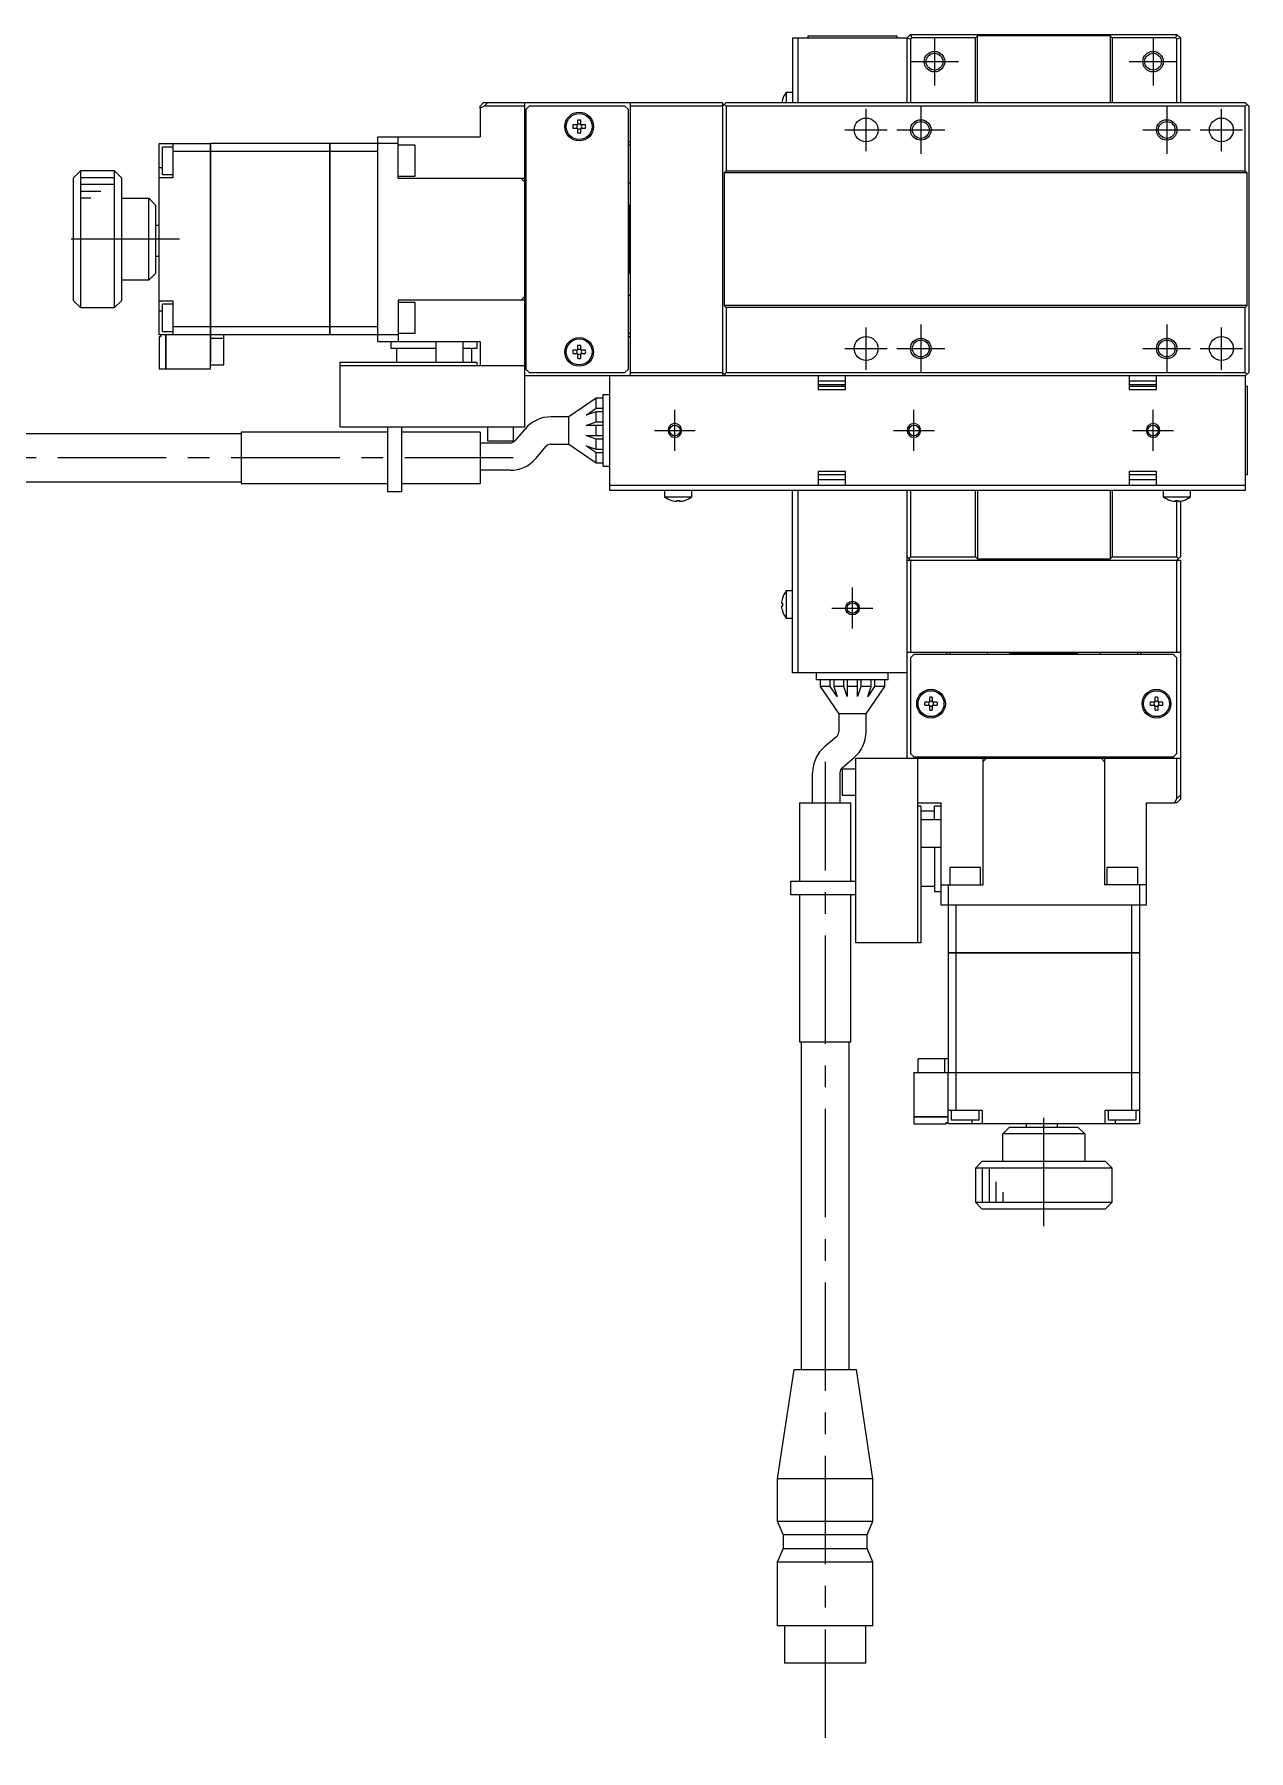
# Model space of a CAD drawing. Extents: x -2 to 689, y -8 to 413.
# Drawn here: x 511.5 to 689.3, y 80.9 to 332.2 of the extents above; entities that cross this region are included whole.
import ezdxf

# ---------------------------------------------------------------- set-up
doc = ezdxf.new("R2010")
doc.units = 0
doc.header["$LTSCALE"] = 0.5
doc.linetypes.add('CENTER', pattern=[50.8, 31.75, -6.35, 6.35, -6.35])
for name, color, linetype in [('MSM_CENTER', 1, 'CENTER'), ('MSM_CONTINUOUS', 7, 'CONTINUOUS'), ('MSM_NARROW', 5, 'CONTINUOUS')]:
    doc.layers.add(name, color=color, linetype=linetype)

msp = doc.modelspace()

# ---------------------------------------------------------------- linework, layer by layer
at = {"layer": 'MSM_CENTER'}
for p, q in [((643.28, 331.67), (643.28, 324.67)), ((675.28, 331.67), (675.28, 324.67)), ((639.78, 328.17), (646.78, 328.17)), ((671.78, 328.17), (678.78, 328.17)), ((641.28, 321.67), (641.28, 314.67)), ((677.28, 321.67), (677.28, 314.67)), ((633.28, 315.07), (633.28, 321.27)), ((685.28, 315.07), (685.28, 321.27)), ((630.18, 318.17), (636.38, 318.17)), ((637.78, 318.17), (644.78, 318.17)), ((673.78, 318.17), (680.78, 318.17)), ((682.18, 318.17), (688.38, 318.17)), ((532.78, 302.17), (514.78, 302.17)), ((633.28, 283.07), (633.28, 289.27)), ((641.28, 289.67), (641.28, 282.67)), ((677.28, 289.67), (677.28, 282.67)), ((685.28, 283.07), (685.28, 289.27)), ((630.18, 286.17), (636.38, 286.17)), ((637.78, 286.17), (644.78, 286.17)), ((673.78, 286.17), (680.78, 286.17)), ((682.18, 286.17), (688.38, 286.17)), ((605.28, 271.17), (605.28, 277.17)), ((640.28, 271.17), (640.28, 277.17)), ((675.28, 271.17), (675.28, 277.17)), ((602.28, 274.17), (608.28, 274.17)), ((637.28, 274.17), (643.28, 274.17)), ((672.28, 274.17), (678.28, 274.17)), ((581.63, 270.17), (441.96, 270.17)), ((631.28, 245.17), (631.28, 251.17)), ((628.28, 248.17), (634.28, 248.17)), ((627.28, 225.64), (627.28, 80.88)), ((659.28, 157.67), (659.28, 175.67))]:
    msp.add_line(p, q, dxfattribs=at)
at = {"layer": 'MSM_CONTINUOUS'}
for p, q in [((624.78, 331.67), (624.78, 331.97)), ((624.78, 331.97), (637.78, 331.97)), ((637.78, 331.97), (637.78, 331.67)), ((639.28, 331.67), (639.78, 332.17)), ((639.98, 331.67), (639.78, 332.17)), ((639.78, 332.17), (678.78, 332.17)), ((649.28, 331.67), (649.58, 331.97)), ((649.58, 322.17), (649.58, 331.97)), ((668.98, 331.97), (649.58, 331.97)), ((668.98, 331.97), (668.98, 322.17)), ((668.98, 331.97), (669.28, 331.67)), ((678.78, 332.17), (678.57, 331.67)), ((678.78, 332.17), (679.28, 331.67)), ((622.48, 331.67), (622.48, 322.17)), ((622.48, 331.67), (639.28, 331.67)), ((623.28, 331.67), (623.28, 322.17)), ((639.28, 322.17), (639.28, 331.67)), ((639.28, 331.67), (639.78, 331.46)), ((639.98, 331.67), (639.78, 331.46)), ((639.78, 331.46), (639.78, 322.17)), ((649.28, 331.67), (639.98, 331.67)), ((649.28, 322.17), (649.28, 331.67)), ((669.28, 331.67), (669.28, 322.17)), ((678.57, 331.67), (669.28, 331.67)), ((678.78, 331.46), (678.57, 331.67)), ((679.28, 331.67), (678.78, 331.46)), ((678.78, 322.17), (678.78, 331.46)), ((679.28, 331.67), (679.28, 322.17)), ((576.78, 321.67), (577.28, 322.17)), ((577.39, 321.67), (576.78, 321.36)), ((576.78, 321.36), (576.78, 321.67)), ((577.28, 322.17), (612.28, 322.17)), ((577.89, 322.17), (577.39, 321.67)), ((583.28, 321.67), (577.39, 321.67)), ((583.28, 322.17), (583.28, 274.67)), ((583.98, 321.67), (583.48, 321.17)), ((597.98, 321.67), (583.98, 321.67)), ((598.48, 321.17), (597.98, 321.67)), ((598.78, 282.17), (598.78, 322.17)), ((612.28, 321.67), (598.78, 321.67)), ((612.28, 322.17), (612.28, 282.17)), ((612.78, 322.17), (612.28, 321.67)), ((612.53, 321.92), (612.78, 321.67)), ((612.78, 322.17), (688.78, 322.17)), ((612.78, 321.67), (612.78, 312.17)), ((688.78, 321.67), (612.78, 321.67)), ((621.02, 322.62), (621.02, 322.6)), ((621.58, 323.67), (621.58, 322.17)), ((622.48, 323.67), (621.58, 323.67)), ((689.28, 321.67), (688.78, 322.17)), ((688.78, 321.67), (689.03, 321.92)), ((688.78, 312.17), (688.78, 321.67)), ((689.28, 321.67), (689.28, 282.67)), ((576.78, 321.36), (576.78, 317.17)), ((583.48, 321.17), (583.48, 283.17)), ((591.04, 319.59), (591.04, 318.91)), ((591.52, 318.91), (591.52, 319.59)), ((598.48, 283.17), (598.48, 321.17)), ((561.78, 317.17), (576.78, 317.17)), ((561.78, 287.17), (561.78, 317.17)), ((564.78, 311.07), (564.78, 317.17)), ((591.04, 318.91), (590.36, 318.91)), ((590.36, 318.43), (591.04, 318.43)), ((591.04, 318.43), (591.04, 317.75)), ((592.2, 318.91), (591.52, 318.91)), ((591.52, 317.75), (591.52, 318.43)), ((591.52, 318.43), (592.2, 318.43)), ((529.78, 288.17), (529.78, 316.17)), ((529.78, 316.17), (537.28, 316.17)), ((531.78, 315.67), (530.28, 315.67)), ((530.28, 311.67), (530.28, 315.67)), ((531.78, 316.17), (531.78, 311.17)), ((537.28, 315.02), (531.78, 315.02)), ((537.28, 316.17), (537.28, 283.17)), ((537.28, 316.16), (537.29, 316.16)), ((537.28, 315.01), (537.29, 315.01)), ((554.78, 316.17), (537.29, 316.17)), ((537.29, 316.17), (537.29, 284.17)), ((554.78, 315.02), (537.29, 315.02)), ((554.78, 288.17), (554.78, 316.17)), ((554.78, 316.16), (554.79, 316.16)), ((554.78, 315.01), (554.79, 315.01)), ((554.79, 316.17), (554.79, 288.17)), ((564.78, 316.17), (554.79, 316.17)), ((561.78, 315.02), (554.79, 315.02)), ((567.28, 315.92), (564.78, 315.92)), ((567.28, 311.42), (567.28, 315.92)), ((583.48, 316.42), (583.28, 316.42)), ((598.78, 316.42), (598.48, 316.42)), ((598.78, 315.92), (598.48, 315.92)), ((518.28, 312.17), (517.28, 311.17)), ((518.28, 312.17), (518.28, 292.17)), ((523.28, 312.17), (518.28, 312.17)), ((523.28, 292.17), (523.28, 312.17)), ((524.28, 311.17), (523.28, 312.17)), ((529.78, 312.67), (530.28, 312.67)), ((530.28, 311.67), (531.78, 311.67)), ((583.48, 312.17), (583.28, 312.17)), ((612.78, 312.17), (612.48, 311.87)), ((689.08, 311.87), (612.48, 311.87)), ((612.48, 311.87), (612.48, 292.47)), ((612.78, 312.17), (688.78, 312.17)), ((689.08, 311.87), (688.78, 312.17)), ((689.08, 292.47), (689.08, 311.87)), ((517.28, 293.17), (517.28, 311.17)), ((524.28, 311.17), (524.28, 293.17)), ((531.78, 311.17), (529.78, 311.17)), ((564.78, 311.42), (567.28, 311.42)), ((583.28, 311.07), (564.78, 311.07)), ((582.78, 311.07), (583.28, 310.57)), ((583.48, 311.17), (583.28, 311.17)), ((583.48, 309.67), (583.28, 309.67)), ((598.48, 310.42), (598.78, 310.42)), ((524.28, 308.17), (528.28, 308.17)), ((528.28, 296.17), (528.28, 308.17)), ((529.28, 307.17), (528.28, 308.17)), ((529.28, 307.17), (529.28, 297.17)), ((598.58, 307.17), (598.48, 307.17)), ((598.58, 297.17), (598.58, 307.17)), ((598.78, 306.97), (598.58, 307.17)), ((529.78, 304.17), (529.28, 304.17)), ((529.28, 299.67), (529.78, 299.67)), ((528.28, 296.17), (529.28, 297.17)), ((598.48, 297.17), (598.58, 297.17)), ((598.58, 297.17), (598.78, 297.37)), ((528.28, 296.17), (524.28, 296.17)), ((583.28, 294.67), (583.48, 294.67)), ((517.28, 293.17), (518.28, 292.17)), ((518.28, 292.17), (523.28, 292.17)), ((523.28, 292.17), (524.28, 293.17)), ((529.78, 293.17), (531.78, 293.17)), ((529.78, 291.67), (530.28, 291.67)), ((531.78, 292.67), (530.28, 292.67)), ((530.28, 288.67), (530.28, 292.67)), ((531.78, 293.17), (531.78, 288.17)), ((583.28, 293.27), (564.78, 293.27)), ((564.78, 293.27), (564.78, 287.17)), ((567.28, 292.92), (564.78, 292.92)), ((567.28, 288.42), (567.28, 292.92)), ((583.28, 293.77), (582.78, 293.27)), ((583.48, 293.17), (583.28, 293.17)), ((583.28, 292.17), (583.48, 292.17)), ((598.78, 293.92), (598.48, 293.92)), ((612.48, 292.47), (612.78, 292.17)), ((689.08, 292.47), (612.48, 292.47)), ((612.78, 292.17), (612.78, 282.67)), ((688.78, 292.17), (612.78, 292.17)), ((688.78, 292.17), (689.08, 292.47)), ((688.78, 282.67), (688.78, 292.17)), ((537.28, 289.33), (531.78, 289.33)), ((537.28, 289.33), (537.29, 289.33)), ((554.78, 289.33), (537.29, 289.33)), ((554.78, 289.33), (554.79, 289.33)), ((561.78, 289.33), (554.79, 289.33)), ((537.28, 288.17), (529.78, 288.17)), ((529.98, 287.87), (529.78, 287.87)), ((529.78, 287.87), (529.78, 283.17)), ((529.98, 288.17), (529.98, 287.87)), ((530.28, 288.67), (531.78, 288.67)), ((530.78, 283.17), (530.78, 288.17)), ((530.79, 288.17), (530.79, 283.17)), ((537.28, 288.18), (537.29, 288.18)), ((554.78, 288.17), (537.29, 288.17)), ((537.29, 287.67), (539.28, 287.67)), ((539.28, 283.77), (539.28, 288.17)), ((554.78, 288.18), (554.79, 288.18)), ((564.78, 288.17), (554.79, 288.17)), ((576.78, 287.17), (561.78, 287.17)), ((563.78, 286.17), (563.78, 287.17)), ((564.78, 288.42), (567.28, 288.42)), ((570.28, 287.17), (570.28, 284.17)), ((574.28, 284.17), (574.28, 287.17)), ((576.28, 287.17), (576.28, 286.17)), ((576.78, 287.17), (576.78, 283.67)), ((583.28, 287.92), (583.48, 287.92)), ((591.04, 286.59), (591.04, 285.91)), ((591.52, 285.91), (591.52, 286.59)), ((598.48, 288.42), (598.78, 288.42)), ((598.48, 287.92), (598.78, 287.92)), ((537.29, 284.17), (537.28, 284.17)), ((556.28, 284.17), (576.28, 284.17)), ((556.28, 274.67), (556.28, 284.17)), ((570.28, 286.17), (563.78, 286.17)), ((564.53, 286.17), (564.53, 284.17)), ((576.28, 286.17), (574.28, 286.17)), ((575.53, 286.17), (575.53, 284.17)), ((576.28, 284.17), (576.28, 283.67)), ((591.04, 285.91), (590.36, 285.91)), ((590.36, 285.43), (591.04, 285.43)), ((591.04, 285.43), (591.04, 284.75)), ((592.2, 285.91), (591.52, 285.91)), ((591.52, 284.75), (591.52, 285.43)), ((591.52, 285.43), (592.2, 285.43)), ((530.78, 283.17), (529.78, 283.17)), ((530.78, 283.18), (530.79, 283.18)), ((537.28, 283.17), (530.79, 283.17)), ((537.28, 283.77), (539.28, 283.77)), ((556.28, 283.67), (583.28, 283.67)), ((688.78, 282.17), (583.28, 282.17)), ((583.48, 283.17), (583.98, 282.67)), ((583.98, 282.67), (597.98, 282.67)), ((595.78, 265.37), (595.78, 282.17)), ((597.98, 282.67), (598.48, 283.17)), ((598.78, 282.67), (612.28, 282.67)), ((612.28, 282.67), (612.78, 282.17)), ((612.78, 282.67), (612.53, 282.42)), ((612.78, 282.67), (688.78, 282.67)), ((626.28, 282.17), (626.28, 280.17)), ((630.28, 280.17), (630.28, 282.17)), ((671.78, 282.17), (671.78, 280.17)), ((675.78, 280.17), (675.78, 282.17)), ((689.03, 282.42), (688.78, 282.67)), ((688.78, 282.17), (689.28, 282.67)), ((688.78, 282.17), (688.78, 265.37)), ((594.78, 268.92), (594.78, 279.42)), ((594.78, 279.42), (595.78, 279.42)), ((630.28, 281.37), (626.28, 281.37)), ((630.28, 280.87), (626.28, 280.87)), ((626.28, 280.67), (630.28, 280.67)), ((626.28, 280.17), (630.28, 280.17)), ((629.78, 280.67), (629.78, 280.87)), ((675.78, 281.37), (671.78, 281.37)), ((675.78, 280.87), (671.78, 280.87)), ((671.78, 280.67), (675.78, 280.67)), ((671.78, 280.17), (675.78, 280.17)), ((688.78, 280.67), (689.08, 280.67)), ((689.08, 280.67), (689.08, 267.67)), ((593.78, 278.92), (589.78, 276.17)), ((592.32, 276.42), (593.78, 277.42)), ((593.78, 276.92), (592.32, 276.42)), ((593.78, 277.42), (593.78, 278.92)), ((594.78, 278.92), (593.78, 278.92)), ((593.78, 277.42), (594.78, 277.42)), ((593.78, 275.42), (593.78, 276.92)), ((594.78, 276.92), (593.78, 276.92)), ((541.78, 273.92), (541.78, 266.42)), ((563.28, 273.92), (541.78, 273.92)), ((583.28, 274.67), (556.28, 274.67)), ((563.28, 265.17), (563.28, 274.67)), ((565.28, 274.67), (565.28, 265.17)), ((576.78, 273.92), (565.28, 273.92)), ((576.78, 273.92), (576.78, 266.42)), ((577.88, 274.67), (577.88, 272.67)), ((581.68, 272.67), (581.68, 274.67)), ((583.35, 274.39), (581.93, 272.7)), ((589.78, 276.17), (587.18, 276.17)), ((589.78, 272.17), (589.78, 276.17)), ((592.32, 274.92), (593.78, 275.42)), ((594.78, 274.92), (592.32, 274.92)), ((593.78, 275.42), (594.78, 275.42)), ((593.78, 273.42), (593.78, 274.92)), ((541.78, 273.67), (493.78, 273.67)), ((576.78, 272.34), (581.16, 272.34)), ((577.88, 272.67), (581.68, 272.67)), ((584.99, 270.13), (586.41, 271.81)), ((587.18, 272.17), (589.78, 272.17)), ((589.78, 272.17), (593.78, 269.42)), ((592.32, 273.42), (594.78, 273.42)), ((593.78, 272.92), (592.32, 273.42)), ((592.32, 271.92), (593.78, 271.42)), ((593.78, 270.92), (592.32, 271.92)), ((593.78, 271.42), (593.78, 272.92)), ((594.78, 272.92), (593.78, 272.92)), ((593.78, 271.42), (594.78, 271.42)), ((593.78, 269.42), (593.78, 270.92)), ((594.78, 270.92), (593.78, 270.92)), ((593.78, 269.42), (594.78, 269.42)), ((594.78, 268.92), (595.78, 268.92)), ((493.78, 266.67), (541.78, 266.67)), ((541.78, 266.42), (563.28, 266.42)), ((565.28, 266.42), (576.78, 266.42)), ((581.16, 268.34), (576.78, 268.34)), ((630.28, 268.17), (626.28, 268.17)), ((626.28, 268.17), (626.28, 266.17)), ((630.28, 267.67), (626.28, 267.67)), ((626.28, 266.97), (630.28, 266.97)), ((630.28, 266.17), (630.28, 268.17)), ((675.78, 268.17), (671.78, 268.17)), ((671.78, 268.17), (671.78, 266.17)), ((675.78, 267.67), (671.78, 267.67)), ((671.78, 266.97), (675.78, 266.97)), ((675.78, 266.17), (675.78, 268.17)), ((689.08, 267.67), (688.78, 267.67)), ((565.28, 265.17), (563.28, 265.17)), ((595.78, 266.17), (688.78, 266.17)), ((688.78, 265.37), (595.78, 265.37)), ((603.78, 265.37), (603.78, 264.47)), ((603.78, 264.47), (607.78, 264.47)), ((604.83, 263.92), (604.85, 263.92)), ((605.58, 263.92), (605.98, 263.92)), ((605.58, 263.78), (605.58, 263.92)), ((605.98, 263.92), (605.98, 263.78)), ((606.71, 263.92), (606.73, 263.92)), ((607.78, 264.47), (607.78, 265.37)), ((622.48, 238.67), (622.48, 265.37)), ((623.28, 265.37), (623.28, 238.67)), ((639.28, 226.17), (639.28, 265.37)), ((639.78, 265.37), (639.78, 255.67)), ((649.28, 255.67), (649.28, 265.37)), ((649.58, 265.37), (649.58, 255.37)), ((668.98, 265.37), (668.98, 255.37)), ((669.28, 265.37), (669.28, 255.67)), ((676.78, 265.37), (676.78, 264.47)), ((676.78, 264.47), (680.78, 264.47)), ((677.83, 263.92), (677.85, 263.92)), ((678.58, 263.92), (678.98, 263.92)), ((678.58, 263.78), (678.58, 263.92)), ((678.78, 255.67), (678.78, 263.92)), ((678.98, 263.92), (678.98, 263.78)), ((679.71, 263.92), (679.73, 263.92)), ((680.78, 264.47), (680.78, 265.37)), ((679.28, 263.82), (679.28, 255.67)), ((639.28, 255.67), (639.78, 255.17)), ((639.28, 255.17), (679.28, 255.17)), ((639.53, 255.42), (639.78, 255.67)), ((639.78, 255.67), (649.28, 255.67)), ((639.78, 255.17), (639.78, 241.67)), ((649.28, 255.67), (649.58, 255.37)), ((649.58, 255.37), (668.98, 255.37)), ((668.98, 255.37), (669.28, 255.67)), ((669.28, 255.67), (678.78, 255.67)), ((678.78, 255.67), (679.03, 255.42)), ((678.78, 255.17), (679.28, 255.67)), ((678.78, 241.67), (678.78, 255.17)), ((679.28, 255.17), (679.28, 220.17)), ((620.89, 248.87), (621.02, 248.87)), ((621.02, 249.62), (621.02, 249.6)), ((621.02, 248.87), (621.02, 248.47)), ((621.58, 250.67), (621.58, 246.67)), ((622.48, 250.67), (621.58, 250.67)), ((621.02, 248.47), (620.89, 248.47)), ((621.02, 247.74), (621.02, 247.72)), ((621.58, 246.67), (622.48, 246.67)), ((679.28, 241.67), (639.28, 241.67)), ((640.28, 241.37), (639.78, 240.87)), ((678.28, 241.37), (640.28, 241.37)), ((645.03, 241.67), (645.03, 241.37)), ((645.53, 241.67), (645.53, 241.37)), ((651.03, 241.37), (651.03, 241.67)), ((654.48, 241.67), (654.28, 241.47)), ((664.28, 241.47), (654.28, 241.47)), ((654.28, 241.47), (654.28, 241.37)), ((664.28, 241.47), (664.08, 241.67)), ((664.28, 241.37), (664.28, 241.47)), ((667.53, 241.67), (667.53, 241.37)), ((673.03, 241.37), (673.03, 241.67)), ((673.53, 241.37), (673.53, 241.67)), ((678.78, 240.87), (678.28, 241.37)), ((639.78, 240.87), (639.78, 226.87)), ((678.78, 226.87), (678.78, 240.87)), ((639.28, 238.67), (622.48, 238.67)), ((626.03, 237.67), (626.03, 238.67)), ((636.53, 237.67), (626.03, 237.67)), ((626.53, 237.67), (626.53, 236.67)), ((628.03, 236.67), (626.53, 236.67)), ((626.53, 236.67), (629.28, 232.67)), ((628.03, 236.67), (628.03, 237.67)), ((629.03, 235.22), (628.03, 236.67)), ((628.53, 237.67), (628.53, 236.67)), ((630.03, 236.67), (628.53, 236.67)), ((628.53, 236.67), (629.03, 235.22)), ((630.03, 236.67), (630.03, 237.67)), ((630.53, 235.22), (630.03, 236.67)), ((630.53, 237.67), (630.53, 235.22)), ((632.03, 236.67), (630.53, 236.67)), ((632.03, 235.22), (632.03, 237.67)), ((632.53, 236.67), (632.03, 235.22)), ((632.53, 237.67), (632.53, 236.67)), ((634.03, 236.67), (632.53, 236.67)), ((633.28, 232.67), (636.03, 236.67)), ((633.53, 235.22), (634.03, 236.67)), ((634.53, 236.67), (633.53, 235.22)), ((634.03, 236.67), (634.03, 237.67)), ((634.53, 237.67), (634.53, 236.67)), ((636.03, 236.67), (634.53, 236.67)), ((636.03, 236.67), (636.03, 237.67)), ((636.53, 237.67), (636.53, 238.67)), ((642.54, 234.41), (641.86, 234.41)), ((641.86, 233.93), (642.54, 233.93)), ((642.54, 235.09), (642.54, 234.41)), ((642.54, 233.93), (642.54, 233.25)), ((643.02, 234.41), (643.02, 235.09)), ((643.7, 234.41), (643.02, 234.41)), ((643.02, 233.25), (643.02, 233.93)), ((643.02, 233.93), (643.7, 233.93)), ((675.54, 234.41), (674.86, 234.41)), ((674.86, 233.93), (675.54, 233.93)), ((675.54, 235.09), (675.54, 234.41)), ((675.54, 233.93), (675.54, 233.25)), ((676.02, 234.41), (676.02, 235.09)), ((676.7, 234.41), (676.02, 234.41)), ((676.02, 233.25), (676.02, 233.93)), ((676.02, 233.93), (676.7, 233.93)), ((633.28, 232.67), (629.28, 232.67)), ((629.28, 232.67), (629.28, 230.07)), ((633.28, 230.07), (633.28, 232.67)), ((628.92, 229.3), (627.23, 227.89)), ((629.8, 224.82), (631.49, 226.24)), ((631.78, 199.17), (631.78, 226.17)), ((631.78, 226.17), (679.28, 226.17)), ((639.78, 226.87), (640.28, 226.37)), ((640.28, 226.37), (678.28, 226.37)), ((640.78, 226.17), (640.78, 199.17)), ((645.03, 226.37), (645.03, 226.17)), ((649.28, 226.37), (649.28, 226.17)), ((650.28, 226.37), (650.28, 226.17)), ((650.38, 226.17), (650.38, 207.67)), ((650.38, 225.67), (650.88, 226.17)), ((651.78, 226.37), (651.78, 226.17)), ((666.78, 226.17), (666.78, 226.37)), ((667.68, 226.17), (668.18, 225.67)), ((668.18, 226.17), (668.18, 207.67)), ((668.28, 226.37), (668.28, 226.17)), ((669.28, 226.17), (669.28, 226.37)), ((673.53, 226.17), (673.53, 226.37)), ((678.28, 226.37), (678.78, 226.87)), ((678.78, 220.28), (678.78, 226.17)), ((625.45, 219.67), (625.45, 224.06)), ((629.45, 224.06), (629.45, 219.67)), ((629.78, 224.57), (629.78, 220.77)), ((631.78, 224.57), (629.78, 224.57)), ((623.53, 219.67), (631.03, 219.67)), ((623.53, 219.67), (623.53, 208.17)), ((629.78, 220.77), (631.78, 220.77)), ((631.03, 208.17), (631.03, 219.67)), ((640.78, 219.67), (644.28, 219.67)), ((641.28, 219.17), (640.78, 219.17)), ((641.28, 219.17), (641.28, 199.17)), ((643.28, 217.17), (643.28, 219.17)), ((644.28, 219.17), (643.28, 219.17)), ((644.28, 204.67), (644.28, 219.67)), ((674.28, 219.67), (674.28, 204.67)), ((674.28, 219.67), (678.47, 219.67)), ((678.47, 219.67), (678.78, 220.28)), ((678.78, 219.67), (678.47, 219.67)), ((678.78, 220.28), (679.28, 220.78)), ((679.28, 220.17), (678.78, 219.67)), ((643.28, 218.42), (641.28, 218.42)), ((644.28, 217.17), (641.28, 217.17)), ((641.28, 213.17), (644.28, 213.17)), ((643.28, 213.17), (643.28, 206.67)), ((650.03, 210.17), (645.53, 210.17)), ((645.53, 210.17), (645.53, 207.67)), ((650.03, 207.67), (650.03, 210.17)), ((673.03, 210.17), (668.53, 210.17)), ((668.53, 210.17), (668.53, 207.67)), ((673.03, 207.67), (673.03, 210.17)), ((622.28, 206.17), (622.28, 208.17)), ((622.28, 208.17), (631.78, 208.17)), ((631.78, 206.17), (622.28, 206.17)), ((623.53, 206.17), (623.53, 184.67)), ((631.03, 184.67), (631.03, 206.17)), ((643.28, 207.42), (641.28, 207.42)), ((643.28, 206.67), (644.28, 206.67)), ((644.28, 207.67), (650.38, 207.67)), ((645.28, 207.67), (645.28, 197.68)), ((674.28, 207.67), (668.18, 207.67)), ((673.28, 207.67), (673.28, 197.68)), ((674.28, 204.67), (644.28, 204.67)), ((646.43, 204.67), (646.43, 197.68)), ((672.12, 204.67), (672.12, 197.68)), ((641.28, 199.17), (631.78, 199.17)), ((645.28, 197.68), (673.28, 197.68)), ((645.28, 197.67), (645.28, 180.18)), ((673.28, 197.67), (645.28, 197.67)), ((645.29, 197.67), (645.29, 197.68)), ((646.43, 197.67), (646.43, 180.18)), ((646.44, 197.67), (646.44, 197.68)), ((672.12, 197.67), (672.12, 197.68)), ((672.12, 197.67), (672.12, 180.18)), ((673.27, 197.67), (673.27, 197.68)), ((673.28, 197.67), (673.28, 180.18)), ((623.53, 184.67), (631.03, 184.67)), ((623.78, 184.67), (623.78, 136.67)), ((630.78, 136.67), (630.78, 184.67)), ((640.88, 180.17), (640.88, 182.17)), ((645.28, 182.17), (640.88, 182.17)), ((644.78, 180.18), (644.78, 182.17)), ((640.28, 180.17), (640.28, 173.68)), ((640.28, 180.17), (673.28, 180.17)), ((641.28, 180.17), (641.28, 180.18)), ((641.28, 180.18), (673.28, 180.18)), ((645.28, 172.67), (645.28, 180.17)), ((645.29, 180.17), (645.29, 180.18)), ((646.43, 180.17), (646.43, 174.67)), ((646.44, 180.17), (646.44, 180.18)), ((672.12, 180.17), (672.12, 180.18)), ((672.12, 180.17), (672.12, 174.67)), ((673.27, 180.17), (673.27, 180.18)), ((673.28, 180.17), (673.28, 172.67)), ((640.28, 173.68), (645.28, 173.68)), ((640.28, 173.67), (640.28, 172.67)), ((645.28, 173.67), (640.28, 173.67)), ((640.29, 173.67), (640.29, 173.68)), ((645.28, 174.67), (650.28, 174.67)), ((645.78, 173.17), (645.78, 174.67)), ((649.78, 174.67), (649.78, 173.17)), ((650.28, 174.67), (650.28, 172.67)), ((668.28, 172.67), (668.28, 174.67)), ((668.28, 174.67), (673.28, 174.67)), ((668.78, 173.17), (668.78, 174.67)), ((672.78, 174.67), (672.78, 173.17)), ((640.28, 172.67), (644.98, 172.67)), ((644.98, 172.67), (644.98, 172.87)), ((644.98, 172.87), (645.28, 172.87)), ((673.28, 172.67), (645.28, 172.67)), ((649.78, 173.17), (645.78, 173.17)), ((648.78, 172.67), (648.78, 173.17)), ((654.28, 172.17), (653.28, 171.17)), ((665.28, 171.17), (653.28, 171.17)), ((653.28, 167.17), (653.28, 171.17)), ((654.28, 172.17), (664.28, 172.17)), ((656.78, 172.17), (656.78, 172.67)), ((661.28, 172.17), (661.28, 172.67)), ((665.28, 171.17), (664.28, 172.17)), ((665.28, 171.17), (665.28, 167.17)), ((672.78, 173.17), (668.78, 173.17)), ((669.78, 172.67), (669.78, 173.17)), ((650.28, 167.17), (649.28, 166.17)), ((669.28, 166.17), (649.28, 166.17)), ((649.28, 166.17), (649.28, 161.17)), ((650.28, 167.17), (668.28, 167.17)), ((669.28, 166.17), (668.28, 167.17)), ((669.28, 161.17), (669.28, 166.17)), ((649.28, 161.17), (669.28, 161.17)), ((649.28, 161.17), (650.28, 160.17)), ((668.28, 160.17), (669.28, 161.17)), ((668.28, 160.17), (650.28, 160.17)), ((622.71, 136.67), (620.28, 120.67)), ((622.71, 136.67), (631.85, 136.67)), ((634.28, 120.67), (631.85, 136.67)), ((634.28, 120.67), (620.28, 120.67)), ((620.28, 120.67), (620.28, 114.47)), ((634.28, 114.47), (634.28, 120.67)), ((620.28, 114.47), (634.28, 114.47)), ((620.28, 114.47), (621.13, 112.47)), ((633.43, 112.47), (634.28, 114.47)), ((633.43, 112.47), (621.13, 112.47)), ((621.13, 112.47), (621.13, 110.47)), ((633.43, 110.47), (633.43, 112.47)), ((621.13, 110.47), (620.28, 108.47)), ((634.28, 108.47), (620.28, 108.47)), ((620.28, 108.47), (620.28, 99.17)), ((621.13, 110.47), (633.43, 110.47)), ((634.28, 108.47), (633.43, 110.47)), ((634.28, 99.17), (634.28, 108.47)), ((634.28, 99.17), (620.28, 99.17)), ((621.33, 99.17), (621.33, 93.67)), ((633.23, 93.67), (633.23, 99.17)), ((633.23, 93.67), (621.33, 93.67))]:
    msp.add_line(p, q, dxfattribs=at)
for centre, radius in [((643.28, 328.17), 1.23), ((675.28, 328.17), 1.23), ((591.28, 318.67), 2.1), ((591.28, 318.67), 1.9), ((633.28, 318.17), 1.75), ((641.28, 318.17), 1.23), ((677.28, 318.17), 1.23), ((685.28, 318.17), 1.75), ((591.28, 285.67), 2.1), ((591.28, 285.67), 1.9), ((633.28, 286.17), 1.75), ((641.28, 286.17), 1.23), ((677.28, 286.17), 1.23), ((685.28, 286.17), 1.75), ((605.28, 274.17), 0.783), ((640.28, 274.17), 0.783), ((675.28, 274.17), 0.783), ((631.28, 248.17), 0.783), ((642.78, 234.17), 2.1), ((675.78, 234.17), 2.1), ((642.78, 234.17), 1.9), ((675.78, 234.17), 1.9)]:
    msp.add_circle(centre, radius, dxfattribs=at)
for centre, radius, start, end in [((624.08, 321.67), 3.19, 163.0947, 170.9929), ((624.08, 321.67), 3.2, 141.3178, 162.73), ((591.28, 318.67), 0.95, 75.3667, 104.6333), ((591.28, 318.67), 0.95, 165.3667, 194.6333), ((591.28, 318.67), 0.365, 138.8496, 221.1504), ((591.28, 318.67), 0.365, 48.8496, 131.1504), ((591.28, 318.67), 0.365, 228.8496, 311.1504), ((591.28, 318.67), 0.95, 255.3667, 284.6333), ((591.28, 318.67), 0.365, 318.8496, 41.1504), ((591.28, 318.67), 0.95, 345.3667, 14.6333), ((591.28, 285.67), 0.95, 75.3667, 104.6333), ((591.28, 285.67), 0.95, 165.3667, 194.6333), ((591.28, 285.67), 0.365, 138.8496, 221.1504), ((591.28, 285.67), 0.365, 48.8496, 131.1504), ((591.28, 285.67), 0.365, 228.8496, 311.1504), ((591.28, 285.67), 0.95, 255.3667, 284.6333), ((591.28, 285.67), 0.365, 318.8496, 41.1504), ((591.28, 285.67), 0.95, 345.3667, 14.6333), ((587.18, 271.17), 5, 90, 140), ((581.16, 273.34), 1, 270, 320), ((587.18, 271.17), 1, 90, 140), ((581.16, 273.34), 5, 270, 320), ((605.78, 266.97), 3.2, 231.3178, 252.73), ((605.78, 266.97), 3.19, 253.0947, 266.4096), ((605.78, 266.97), 3.19, 273.5903, 286.9053), ((605.78, 266.97), 3.2, 287.27, 308.6822), ((678.78, 266.97), 3.2, 231.3178, 252.73), ((678.78, 266.97), 3.19, 253.0947, 266.4096), ((678.78, 266.97), 3.19, 273.5903, 286.9053), ((678.78, 266.97), 3.2, 287.27, 308.6822), ((624.08, 248.67), 3.19, 163.0947, 176.4096), ((624.08, 248.67), 3.2, 141.3178, 162.73), ((624.08, 248.67), 3.19, 183.5903, 196.9053), ((624.08, 248.67), 3.2, 197.27, 218.6822), ((642.78, 234.17), 0.95, 165.3667, 194.6333), ((642.78, 234.17), 0.365, 138.8496, 221.1504), ((642.78, 234.17), 0.95, 75.3667, 104.6333), ((642.78, 234.17), 0.365, 48.8496, 131.1504), ((642.78, 234.17), 0.365, 228.8496, 311.1504), ((642.78, 234.17), 0.365, 318.8496, 41.1504), ((642.78, 234.17), 0.95, 345.3667, 14.6333), ((675.78, 234.17), 0.95, 165.3667, 194.6333), ((675.78, 234.17), 0.365, 138.8496, 221.1504), ((675.78, 234.17), 0.95, 75.3667, 104.6333), ((675.78, 234.17), 0.365, 48.8496, 131.1504), ((675.78, 234.17), 0.365, 228.8496, 311.1504), ((675.78, 234.17), 0.365, 318.8496, 41.1504), ((675.78, 234.17), 0.95, 345.3667, 14.6333), ((642.78, 234.17), 0.95, 255.3667, 284.6333), ((675.78, 234.17), 0.95, 255.3667, 284.6333), ((628.28, 230.07), 1, 310, 0), ((628.28, 230.07), 5, 310, 0), ((630.45, 224.06), 5, 130, 180), ((630.45, 224.06), 1, 130, 180)]:
    msp.add_arc(centre, radius, start, end, dxfattribs=at)
at = {"layer": 'MSM_NARROW'}
for p, q in [((523.28, 311.17), (518.28, 311.17)), ((523.28, 310.17), (518.28, 310.17)), ((521.28, 309.17), (518.28, 309.17)), ((519.78, 308.17), (518.28, 308.17)), ((650.28, 166.17), (650.28, 161.17)), ((651.28, 166.17), (651.28, 161.17)), ((652.28, 164.17), (652.28, 161.17)), ((653.28, 162.67), (653.28, 161.17))]:
    msp.add_line(p, q, dxfattribs=at)
for centre, radius in [((643.28, 328.17), 1.5), ((675.28, 328.17), 1.5), ((641.28, 318.17), 1.5), ((677.28, 318.17), 1.5), ((641.28, 286.17), 1.5), ((677.28, 286.17), 1.5), ((631.28, 248.17), 1)]:
    msp.add_circle(centre, radius, dxfattribs=at)
at = {"layer": 'MSM_NARROW', "extrusion": (0, 0, -1)}
for centre in [(-605.28, 274.17), (-640.28, 274.17), (-675.28, 274.17)]:
    msp.add_circle(centre, 1, dxfattribs=at)

doc.saveas('drawing.dxf')
